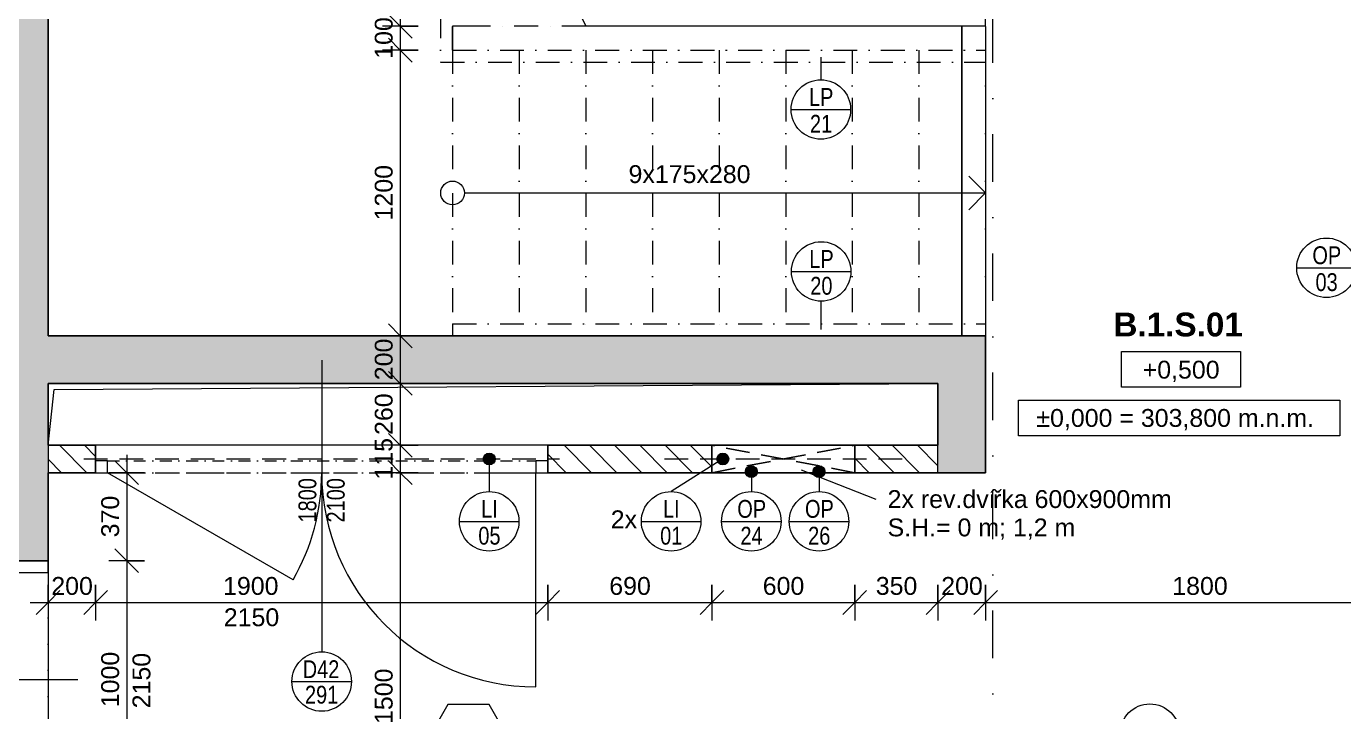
# Model space of a CAD drawing. Header units: millimetres. Extents: x -8633 to 38101, y -2985 to 57546.
# Drawn here: x 3109 to 8646, y 51424 to 54303 of the extents above; entities that cross this region are included whole.
import ezdxf

# ---------------------------------------------------------------- set-up
doc = ezdxf.new("R2010")
doc.units = ezdxf.units.MM
for name, pattern in [('HA_Dash_3mm-S1mm', [150, 100, -50]), ('HA_DashDot_10mm-S3mm', [500, 200, -150, 0, -150]), ('HA_DashDot_2_2mm-S0_6mm', [110, 50, -30, 0, -30]), ('HA_DashDot_4mm-S1mm', [200, 100, -50, 0, -50])]:
    doc.linetypes.add(name, pattern=pattern)
for name, color, linetype, lineweight in [('A-____-____-DIMS', 9, 'Continuous', 5), ('A-____-____-DIMS-50', 9, 'Continuous', 5), ('A-____-NOTE-TEXT', 9, 'Continuous', 9), ('A-AREA-____-IDEN', 9, 'Continuous', 9), ('A-AREA-____-OTLN', 9, 'Continuous', 5), ('A-DETL-GENF-OTLN', 9, 'Continuous', 9), ('A-DOOR-____-IDEN', 9, 'Continuous', 9), ('A-DOOR-____-MCUT', 9, 'HA_DashDot_2_2mm-S0_6mm', 9), ('A-DOOR-____-OTLN', 9, 'Continuous', 9), ('A-DOOR-FRAM-MCUT', 9, 'Continuous', 9), ('A-FLOR-____-OTLN', 9, 'Continuous', 9), ('A-FLOR-HRAL-IDEN', 9, 'Continuous', 9), ('A-FLOR-HRAL-MBND', 9, 'HA_DashDot_4mm-S1mm', 9), ('A-FLOR-HRAL-OTLN', 9, 'Continuous', 9), ('A-GENM-____-HDLN', 9, 'HA_Dash_3mm-S1mm', 9), ('A-GENM-____-IDEN', 9, 'Continuous', 9), ('A-GENM-____-MCUT', 9, 'HA_Dash_3mm-S1mm', 25), ('A-GENM-____-OTLN', 9, 'Continuous', 9), ('A-WALL-____-IDEN', 9, 'Continuous', 9), ('A-WALL-____-MCUT', 9, 'Continuous', 25), ('A-WALL-____-PATT', 9, 'Continuous', 25), ('G-____-____-DIMS', 9, 'Continuous', 5), ('G-____-____-TEXT', 9, 'Continuous', 5), ('I-WALL-____-MCUT', 9, 'Continuous', 25), ('I-WALL-____-OTLN', 9, 'Continuous', 9), ('S-GRID-____-OTLN', 9, 'Continuous', 5), ('S-STRS-____-MBND', 9, 'HA_DashDot_4mm-S1mm', 9)]:
    doc.layers.add(name, color=color, linetype=linetype, lineweight=lineweight)
doc.styles.add('Arial_1', font='arial.ttf', dxfattribs={"height": 75})
doc.styles.add('Arial_2', font='arial.ttf', dxfattribs={"width": 0.8, "height": 75})
doc.styles.add('Arial_B', font='arialbd.ttf', dxfattribs={"height": 100})
doc.dimstyles.new('Inner_Dimensions', dxfattribs={"dimscale": 304.8, "dimtxt": 76.519455, "dimasz": 0.328084, "dimexe": 0.246063, "dimexo": 0.0625, "dimgap": 0.032808, "dimtad": 1, "dimdec": 0, "dimzin": 0, "dimdsep": 46, "dimtxsty": 'Arial_1', "dimblk1": 'OBLIQUE', "dimblk2": 'OBLIQUE', "dimsah": 1, "dimcen": 0.09, "dimdle": 0.246063, "dimazin": 0, "dimtfac": 1, "dimtdec": 4, "dimtix": 1, "dimtmove": 0, "dimatfit": 3, "dimfxl": 0.246063, "dimfxlon": 1, "dimtvp": 1, "dimtolj": 1, "dimtzin": 0, "dimlwd": 9, "dimlwe": 9, "dimarcsym": 2})
doc.dimstyles.new('Inner_Dimensions_1', dxfattribs={"dimscale": 304.8, "dimtxt": 76.519455, "dimasz": 0.328084, "dimexe": 0.246063, "dimexo": 0.0625, "dimgap": 0.032808, "dimtad": 1, "dimdec": 0, "dimzin": 0, "dimdsep": 46, "dimtxsty": 'Arial_1', "dimblk1": 'OBLIQUE', "dimblk2": 'OBLIQUE', "dimsah": 1, "dimcen": 0.09, "dimdle": 0.246063, "dimazin": 0, "dimtfac": 1, "dimtdec": 4, "dimtix": 1, "dimtmove": 2, "dimatfit": 3, "dimfxl": 0.246063, "dimfxlon": 1, "dimtvp": 1, "dimtolj": 1, "dimtzin": 0, "dimlwd": 9, "dimlwe": 9, "dimarcsym": 2})

# ---------------------------------------------------------------- blocks, each defined once
blk = doc.blocks.new('HA_DR_Single_Swing_Solid - In_BJ_900x2100_Vstupni-2124274-DPS_1NP - B')
at = {"layer": 'A-DOOR-____-MCUT'}
for p, q in [((-450, 125), (450, 125)), ((-450, -125), (450, -125))]:
    blk.add_line(p, q, dxfattribs=at)
at = {"layer": 'A-DOOR-____-OTLN'}
for p, q in [((-500, 125), (500, 125)), ((-500, -125), (500, -125))]:
    blk.add_line(p, q, dxfattribs=at)
at = {"layer": 'A-DOOR-____-OTLN', "lineweight": 5}
blk.add_line((450, -1025), (450, -125), dxfattribs=at)
blk.add_arc((450, -125), 900, 180, 270, dxfattribs=at)
at = {"layer": 'A-DOOR-FRAM-MCUT'}
for p, q in [((-450, 125), (-500, 125)), ((-450, -125), (-450, 125)), ((500, 125), (450, 125)), ((450, 125), (450, -125)), ((-500, -125), (-450, -125)), ((450, -125), (500, -125))]:
    blk.add_line(p, q, dxfattribs=at)
blk = doc.blocks.new('Top Rail Type - Top Rail_Internal_-V2-DPS_1NP - B')
at = {"layer": 'A-FLOR-HRAL-MBND'}
for p, q in [((4850.3, 54353.1), (4850.3, 54152.3)), ((4975.3, 54353.1), (4850.3, 54353.1)), ((5437, 54353.1), (4975.3, 54353.1)), ((4900.3, 54303.1), (4900.3, 54202.3)), ((4975.3, 54303.1), (4900.3, 54303.1)), ((5460.3, 54303.1), (4975.3, 54303.1)), ((4900.3, 54202.3), (7140.7, 54202.3)), ((7140.7, 54202.3), (7140.7, 54152.3)), ((4850.3, 54152.3), (7140.7, 54152.3))]:
    blk.add_line(p, q, dxfattribs=at)
at = {"layer": 'A-FLOR-HRAL-OTLN'}
for p, q in [((5437, 54353.1), (5460.3, 54303.1)), ((7140.7, 54353.1), (5437, 54353.1)), ((7140.7, 54303.1), (7140.7, 54353.1)), ((7140.7, 54303.1), (5460.3, 54303.1))]:
    blk.add_line(p, q, dxfattribs=at)
blk = doc.blocks.new('HA_GM_Shaft_Rectangle - Default-2031605-DPS_1NP - B')
at = {"layer": 'A-DETL-GENF-OTLN'}
for p, q in [((26, -26), (3740, 0)), ((0, -260), (26, -26))]:
    blk.add_line(p, q, dxfattribs=at)
at = {"layer": 'A-GENM-____-OTLN'}
for p, q in [((0, -260), (0, 0)), ((0, 0), (3740, 0)), ((3740, 0), (3740, -260)), ((3740, -260), (0, -260))]:
    blk.add_line(p, q, dxfattribs=at)
blk = doc.blocks.new('HA_DR_Double_Swing_Solid_wCasing - In_1800x2100_900-1873957-DPS_1NP - B')
at = {"layer": 'A-DOOR-____-MCUT'}
for p, q in [((-900, -7.5), (900, -7.5)), ((-900, -57.5), (900, -57.5))]:
    blk.add_line(p, q, dxfattribs=at)
at = {"layer": 'A-DOOR-____-OTLN', "lineweight": 5}
for p, q in [((-120.6, -507.5), (-900, -57.5)), ((900, -957.5), (900, -57.5))]:
    blk.add_line(p, q, dxfattribs=at)
for centre, start, end in [((-900, -57.5), 330, 360), ((900, -57.5), 180, 270)]:
    blk.add_arc(centre, 900, start, end, dxfattribs=at)
at = {"layer": 'A-DOOR-FRAM-MCUT'}
for p, q in [((-900, -7.5), (-950, -7.5)), ((-900, -57.5), (-900, -7.5)), ((950, -7.5), (900, -7.5)), ((900, -7.5), (900, -57.5)), ((-950, -57.5), (-900, -57.5)), ((900, -57.5), (950, -57.5))]:
    blk.add_line(p, q, dxfattribs=at)
blk = doc.blocks.new('Top Rail Type - Top Rail_Internal_-1876342-DPS_1NP - B')
at = {"layer": 'A-FLOR-HRAL-MBND'}
for p, q in [((4900.7, 53053.1), (4900.7, 53003.1)), ((4900.7, 53053.1), (7140.7, 53053.1)), ((7140.7, 53053.1), (7140.7, 53003.1)), ((4900.7, 53003.1), (7140.7, 53003.1))]:
    blk.add_line(p, q, dxfattribs=at)
blk = doc.blocks.new('TB_Porotherm KP11_5_1000mm - TB_Porotherm KP11_5_1000mm-1925202-DPS_1NP - B')
at = {"layer": 'A-GENM-____-HDLN'}
for p, q in [((500, 57.5), (-500, 57.5)), ((-500, 0), (500, 0)), ((-500, -57.5), (500, -57.5))]:
    blk.add_line(p, q, dxfattribs=at)
blk = doc.blocks.new('TB_Porotherm KP11_5_2000mm - TB_Porotherm KP11_5_2000mm-1927944-DPS_1NP - B')
at = {"layer": 'A-GENM-____-HDLN'}
for p, q in [((1000, 57.5), (-1000, 57.5)), ((-1000, 0), (1000, 0)), ((-1000, -57.5), (1000, -57.5))]:
    blk.add_line(p, q, dxfattribs=at)
blk = doc.blocks.new('HA_GM_Opening_Rectangle_WallBased - Default-2069058-DPS_1NP - B')
at = {"layer": 'A-GENM-____-MCUT'}
for p, q in [((425, 57.5), (-175, -57.5)), ((-175, 57.5), (425, -57.5)), ((-175, 57.5), (-175, -57.5)), ((-175, 57.5), (425, 57.5)), ((425, 57.5), (425, -57.5)), ((-175, -57.5), (425, -57.5))]:
    blk.add_line(p, q, dxfattribs=at)
blk = doc.blocks.new('HA_SYMB_Staircase_Arrow - Default-1649209-DPS_1NP - B')
at = {"layer": 'A-DETL-GENF-OTLN'}
for p, q in [((2240, 0), (2169.3, 70.7)), ((2240, 0), (2169.3, -70.7)), ((50, 0), (2240, 0))]:
    blk.add_line(p, q, dxfattribs=at)
blk.add_circle((0, 0), 50, dxfattribs=at)
blk = doc.blocks.new('HA_TAG_Door_TypeMark_wDimensions - Scale50_Left with Bouble-921048-DPS_1NP - B')
at = {"layer": 'A-DOOR-____-IDEN'}
for p, q in [((-2.5, 22), (2.5, 22)), ((0, -5), (0, 19.5))]:
    blk.add_line(p, q, dxfattribs=at)
blk.add_circle((0, 22), 2.5, dxfattribs=at)
blk = doc.blocks.new('DIMBLOCK121-DPS_1NP - B')
at = {"layer": 'A-____-____-DIMS-50', "lineweight": 9}
for p, q in [((4681, 55502.7), (4631, 55552.7)), ((4681, 55577.7), (4681, 54303.1)), ((4756, 55502.7), (4606, 55502.7)), ((4681, 55502.7), (4731, 55452.7)), ((4681, 55502.7), (4756, 55502.7)), ((4681, 54303.1), (4631, 54353.1)), ((4756, 54303.1), (4606, 54303.1)), ((4681, 54303.1), (4731, 54253.1)), ((4681, 54303.1), (4756, 54303.1))]:
    blk.add_line(p, q, dxfattribs=at)
at = {"layer": 'A-____-____-DIMS-50', "color": 0, "lineweight": 9, "insert": (4573.7, 54710.5), "char_height": 75, "width": 276.883, "attachment_point": 1, "rotation": 90, "line_spacing_factor": 0.941778, "style": 'Arial_1'}
blk.add_mtext('1200', dxfattribs=at)
blk = doc.blocks.new('_Oblique')
at = {"color": 0, "linetype": 'ByBlock', "lineweight": -2}
blk.add_line((-0.5, -0.5), (0.5, 0.5), dxfattribs=at)
blk = doc.blocks.new('DIMBLOCK122-DPS_1NP - B')
at = {"layer": 'A-____-____-DIMS-50', "lineweight": 9}
for p, q in [((4681, 54303.1), (4631, 54353.1)), ((4756, 54303.1), (4606, 54303.1)), ((4681, 54303.1), (4681, 54202.7)), ((4681, 54303.1), (4731, 54253.1)), ((4681, 54303.1), (4756, 54303.1)), ((4756, 54202.7), (4606, 54202.7)), ((4681, 54202.7), (4631, 54252.7)), ((4681, 54202.7), (4731, 54152.7)), ((4681, 54202.7), (4756, 54202.7))]:
    blk.add_line(p, q, dxfattribs=at)
at = {"layer": 'A-____-____-DIMS-50', "color": 0, "lineweight": 9, "insert": (4573.7, 54166.4), "char_height": 75, "width": 207.662, "attachment_point": 1, "rotation": 90, "line_spacing_factor": 0.941778, "style": 'Arial_1'}
blk.add_mtext('100', dxfattribs=at)
blk = doc.blocks.new('DIMBLOCK123-DPS_1NP - B')
at = {"layer": 'A-____-____-DIMS-50', "lineweight": 9}
for p, q in [((4756, 54202.7), (4606, 54202.7)), ((4681, 54202.7), (4631, 54252.7)), ((4681, 54202.7), (4681, 53002.7)), ((4681, 54202.7), (4731, 54152.7)), ((4681, 54202.7), (4756, 54202.7)), ((4681, 53002.7), (4631, 53052.7)), ((4756, 53002.7), (4606, 53002.7)), ((4681, 53002.7), (4731, 52952.7)), ((4681, 53002.7), (4756, 53002.7))]:
    blk.add_line(p, q, dxfattribs=at)
at = {"layer": 'A-____-____-DIMS-50', "color": 0, "lineweight": 9, "insert": (4573.7, 53487.4), "char_height": 75, "width": 276.883, "attachment_point": 1, "rotation": 90, "line_spacing_factor": 0.941778, "style": 'Arial_1'}
blk.add_mtext('1200', dxfattribs=at)
blk = doc.blocks.new('DIMBLOCK124-DPS_1NP - B')
at = {"layer": 'A-____-____-DIMS-50', "lineweight": 9}
for p, q in [((4681, 53002.7), (4631, 53052.7)), ((4756, 53002.7), (4606, 53002.7)), ((4681, 53002.7), (4681, 52802.7)), ((4681, 53002.7), (4731, 52952.7)), ((4681, 53002.7), (4756, 53002.7)), ((4681, 52802.7), (4631, 52852.7)), ((4756, 52802.7), (4606, 52802.7)), ((4681, 52802.7), (4731, 52752.7)), ((4681, 52802.7), (4756, 52802.7))]:
    blk.add_line(p, q, dxfattribs=at)
at = {"layer": 'A-____-____-DIMS-50', "color": 0, "lineweight": 9, "insert": (4573.7, 52816.2), "char_height": 75, "width": 207.662, "attachment_point": 1, "rotation": 90, "line_spacing_factor": 0.941778, "style": 'Arial_1'}
blk.add_mtext('200', dxfattribs=at)
blk = doc.blocks.new('DIMBLOCK125-DPS_1NP - B')
at = {"layer": 'A-____-____-DIMS-50', "lineweight": 9}
for p, q in [((4681, 52802.7), (4631, 52852.7)), ((4756, 52802.7), (4606, 52802.7)), ((4681, 52802.7), (4681, 52542.7)), ((4681, 52802.7), (4731, 52752.7)), ((4681, 52802.7), (4756, 52802.7)), ((4756, 52542.7), (4606, 52542.7)), ((4681, 52542.7), (4631, 52592.7)), ((4681, 52542.7), (4731, 52492.7)), ((4681, 52542.7), (4756, 52542.7))]:
    blk.add_line(p, q, dxfattribs=at)
at = {"layer": 'A-____-____-DIMS-50', "color": 0, "lineweight": 9, "insert": (4573.7, 52586.2), "char_height": 75, "width": 207.662, "attachment_point": 1, "rotation": 90, "line_spacing_factor": 0.941778, "style": 'Arial_1'}
blk.add_mtext('260', dxfattribs=at)
blk = doc.blocks.new('DIMBLOCK126-DPS_1NP - B')
at = {"layer": 'A-____-____-DIMS-50', "lineweight": 9}
for p, q in [((4756, 52542.7), (4606, 52542.7)), ((4681, 52542.7), (4631, 52592.7)), ((4681, 52542.7), (4681, 52427.7)), ((4681, 52542.7), (4731, 52492.7)), ((4681, 52542.7), (4756, 52542.7)), ((4681, 52427.7), (4631, 52477.7)), ((4756, 52427.7), (4606, 52427.7)), ((4681, 52427.7), (4731, 52377.7)), ((4681, 52427.7), (4756, 52427.7))]:
    blk.add_line(p, q, dxfattribs=at)
at = {"layer": 'A-____-____-DIMS-50', "color": 0, "lineweight": 9, "insert": (4573.7, 52398.7), "char_height": 75, "width": 207.662, "attachment_point": 1, "rotation": 90, "line_spacing_factor": 0.941778, "style": 'Arial_1'}
blk.add_mtext('115', dxfattribs=at)
blk = doc.blocks.new('DIMBLOCK127-DPS_1NP - B')
at = {"layer": 'A-____-____-DIMS-50', "lineweight": 9}
for p, q in [((4681, 52427.7), (4631, 52477.7)), ((4756, 52427.7), (4606, 52427.7)), ((4681, 52427.7), (4681, 50927.7)), ((4681, 52427.7), (4731, 52377.7)), ((4681, 52427.7), (4756, 52427.7)), ((4681, 50927.7), (4631, 50977.7)), ((4756, 50927.7), (4606, 50927.7)), ((4681, 50927.7), (4731, 50877.7)), ((4681, 50927.7), (4756, 50927.7))]:
    blk.add_line(p, q, dxfattribs=at)
at = {"layer": 'A-____-____-DIMS-50', "color": 0, "lineweight": 9, "insert": (4573.7, 51371.8), "char_height": 75, "width": 276.883, "attachment_point": 1, "rotation": 90, "line_spacing_factor": 0.941778, "style": 'Arial_1'}
blk.add_mtext('1500', dxfattribs=at)
blk = doc.blocks.new('DIMBLOCK144-DPS_1NP - B')
at = {"layer": 'A-____-____-DIMS-50', "lineweight": 9}
for p, q in [((3531.3, 52502.7), (3531.3, 52057.7)), ((3531.3, 52427.7), (3481.3, 52477.7)), ((3606.3, 52427.7), (3456.3, 52427.7)), ((3531.3, 52427.7), (3581.3, 52377.7)), ((3531.3, 52427.7), (3606.3, 52427.7)), ((3531.3, 52057.7), (3481.3, 52107.7)), ((3606.3, 52057.7), (3456.3, 52057.7)), ((3531.3, 52057.7), (3581.3, 52007.7)), ((3531.3, 52057.7), (3606.3, 52057.7))]:
    blk.add_line(p, q, dxfattribs=at)
at = {"layer": 'A-____-____-DIMS-50', "color": 0, "lineweight": 9, "insert": (3424, 52156.2), "char_height": 75, "width": 207.662, "attachment_point": 1, "rotation": 90, "line_spacing_factor": 0.941778, "style": 'Arial_1'}
blk.add_mtext('370', dxfattribs=at)
blk = doc.blocks.new('DIMBLOCK145-DPS_1NP - B')
at = {"layer": 'A-____-____-DIMS-50', "lineweight": 9}
for p, q in [((3531.3, 52057.7), (3481.3, 52107.7)), ((3606.3, 52057.7), (3456.3, 52057.7)), ((3531.3, 52057.7), (3531.3, 51057.7)), ((3531.3, 52057.7), (3581.3, 52007.7)), ((3531.3, 52057.7), (3606.3, 52057.7)), ((3531.3, 51057.7), (3481.3, 51107.7)), ((3606.3, 51057.7), (3456.3, 51057.7)), ((3531.3, 51057.7), (3581.3, 51007.7)), ((3531.3, 51057.7), (3606.3, 51057.7))]:
    blk.add_line(p, q, dxfattribs=at)
at = {"layer": 'A-____-____-DIMS-50', "color": 0, "lineweight": 9, "insert": (3424, 51442.4), "char_height": 75, "width": 276.883, "attachment_point": 1, "rotation": 90, "line_spacing_factor": 0.941778, "style": 'Arial_1'}
blk.add_mtext('1000', dxfattribs=at)
blk = doc.blocks.new('HA_TAG_WA_Partitions - Group _ Type Mark-556634-DPS_1NP - B')
at = {"layer": 'A-WALL-____-IDEN'}
for p, q in [((-1.73, 3), (-3.46, 0)), ((1.73, 3), (-1.73, 3)), ((3.46, 0), (1.73, 3)), ((-3.46, 0), (3.46, 0)), ((-3.46, 0), (-1.73, -3)), ((1.73, -3), (3.46, 0)), ((-1.73, -3), (1.73, -3))]:
    blk.add_line(p, q, dxfattribs=at)
blk = doc.blocks.new('Spot Elevations - Generic-448778-DPS_1NP - B')
at = {"layer": 'G-____-____-DIMS', "lineweight": 9}
for p, q in [((-5, 0), (-5, 3)), ((-5, 3), (5, 3)), ((5, 3), (5, 0)), ((5, 0), (-5, 0))]:
    blk.add_line(p, q, dxfattribs=at)
blk = doc.blocks.new('HA_TAG_GM_Products - Generic-588599-DPS_1NP - B')
at = {"layer": 'A-GENM-____-IDEN'}
blk.add_line((-2.5, 0), (2.5, 0), dxfattribs=at)
blk.add_circle((0, 0), 2.5, dxfattribs=at)
blk = doc.blocks.new('HA_SYMB_Floorplan_ProjectElevation - Generic-765109-DPS_1NP - B')
at = {"layer": 'A-____-NOTE-TEXT'}
for p, q in [((-13.5, -1.5), (-13.5, 1.5)), ((-13.5, 1.5), (13.5, 1.5)), ((13.5, 1.5), (13.5, -1.5)), ((13.5, -1.5), (-13.5, -1.5))]:
    blk.add_line(p, q, dxfattribs=at)
blk = doc.blocks.new('HA_TAG_Door_TypeMark_wDimensions - Scale50_Right with Bouble-921060-DPS_1NP - B')
at = {"layer": 'A-DOOR-____-IDEN'}
for p, q in [((0, 5), (0, -19.5)), ((-2.5, -22), (2.5, -22))]:
    blk.add_line(p, q, dxfattribs=at)
blk.add_circle((0, -22), 2.5, dxfattribs=at)
blk = doc.blocks.new('DIMBLOCK288-DPS_1NP - B')
at = {"layer": 'A-____-____-DIMS-50', "lineweight": 9}
for p, q in [((3200.7, 51957.1), (3200.7, 51807.1)), ((3200.7, 51882.1), (3200.7, 51957.1)), ((3200.7, 51882.1), (3250.7, 51932.1)), ((3400.7, 51957.1), (3400.7, 51807.1)), ((3400.7, 51882.1), (3400.7, 51957.1)), ((3400.7, 51882.1), (3450.7, 51932.1)), ((3125.7, 51882.1), (3400.7, 51882.1)), ((3200.7, 51882.1), (3150.7, 51832.1)), ((3400.7, 51882.1), (3350.7, 51832.1))]:
    blk.add_line(p, q, dxfattribs=at)
at = {"layer": 'A-____-____-DIMS-50', "color": 0, "lineweight": 9, "insert": (3214.2, 51989.5), "char_height": 75, "width": 207.662, "attachment_point": 1, "line_spacing_factor": 0.941778, "style": 'Arial_1'}
blk.add_mtext('200', dxfattribs=at)
blk = doc.blocks.new('DIMBLOCK289-DPS_1NP - B')
at = {"layer": 'A-____-____-DIMS-50', "lineweight": 9}
for p, q in [((3400.7, 51957.1), (3400.7, 51807.1)), ((3400.7, 51882.1), (3400.7, 51957.1)), ((3400.7, 51882.1), (3450.7, 51932.1)), ((5300.7, 51957.1), (5300.7, 51807.1)), ((5300.7, 51882.1), (5300.7, 51957.1)), ((5300.7, 51882.1), (5350.7, 51932.1)), ((3400.7, 51882.1), (3350.7, 51832.1)), ((3400.7, 51882.1), (5300.7, 51882.1)), ((5300.7, 51882.1), (5250.7, 51832.1))]:
    blk.add_line(p, q, dxfattribs=at)
at = {"layer": 'A-____-____-DIMS-50', "color": 0, "lineweight": 9, "insert": (3936.1, 51989.5), "char_height": 75, "width": 276.883, "attachment_point": 1, "line_spacing_factor": 0.941778, "style": 'Arial_1'}
blk.add_mtext('1900', dxfattribs=at)
blk = doc.blocks.new('DIMBLOCK290-DPS_1NP - B')
at = {"layer": 'A-____-____-DIMS-50', "lineweight": 9}
for p, q in [((5300.7, 51957.1), (5300.7, 51807.1)), ((5300.7, 51882.1), (5300.7, 51957.1)), ((5300.7, 51882.1), (5350.7, 51932.1)), ((5990.7, 51957.1), (5990.7, 51807.1)), ((5990.7, 51882.1), (5990.7, 51957.1)), ((5990.7, 51882.1), (6040.7, 51932.1)), ((5300.7, 51882.1), (5250.7, 51832.1)), ((5300.7, 51882.1), (5990.7, 51882.1)), ((5990.7, 51882.1), (5940.7, 51832.1))]:
    blk.add_line(p, q, dxfattribs=at)
at = {"layer": 'A-____-____-DIMS-50', "color": 0, "lineweight": 9, "insert": (5559.2, 51989.5), "char_height": 75, "width": 207.662, "attachment_point": 1, "line_spacing_factor": 0.941778, "style": 'Arial_1'}
blk.add_mtext('690', dxfattribs=at)
blk = doc.blocks.new('DIMBLOCK291-DPS_1NP - B')
at = {"layer": 'A-____-____-DIMS-50', "lineweight": 9}
for p, q in [((5990.7, 51957.1), (5990.7, 51807.1)), ((5990.7, 51882.1), (5990.7, 51957.1)), ((5990.7, 51882.1), (6040.7, 51932.1)), ((6590.7, 51957.1), (6590.7, 51807.1)), ((6590.7, 51882.1), (6590.7, 51957.1)), ((6590.7, 51882.1), (6640.7, 51932.1)), ((5990.7, 51882.1), (5940.7, 51832.1)), ((5990.7, 51882.1), (6590.7, 51882.1)), ((6590.7, 51882.1), (6540.7, 51832.1))]:
    blk.add_line(p, q, dxfattribs=at)
at = {"layer": 'A-____-____-DIMS-50', "color": 0, "lineweight": 9, "insert": (6204.2, 51989.5), "char_height": 75, "width": 207.662, "attachment_point": 1, "line_spacing_factor": 0.941778, "style": 'Arial_1'}
blk.add_mtext('600', dxfattribs=at)
blk = doc.blocks.new('DIMBLOCK292-DPS_1NP - B')
at = {"layer": 'A-____-____-DIMS-50', "lineweight": 9}
for p, q in [((6590.7, 51957.1), (6590.7, 51807.1)), ((6590.7, 51882.1), (6590.7, 51957.1)), ((6590.7, 51882.1), (6640.7, 51932.1)), ((6940.7, 51957.1), (6940.7, 51807.1)), ((6940.7, 51882.1), (6940.7, 51957.1)), ((6940.7, 51882.1), (6990.7, 51932.1)), ((6590.7, 51882.1), (6540.7, 51832.1)), ((6590.7, 51882.1), (6940.7, 51882.1)), ((6940.7, 51882.1), (6890.7, 51832.1))]:
    blk.add_line(p, q, dxfattribs=at)
at = {"layer": 'A-____-____-DIMS-50', "color": 0, "lineweight": 9, "insert": (6679.2, 51989.5), "char_height": 75, "width": 207.662, "attachment_point": 1, "line_spacing_factor": 0.941778, "style": 'Arial_1'}
blk.add_mtext('350', dxfattribs=at)
blk = doc.blocks.new('DIMBLOCK293-DPS_1NP - B')
at = {"layer": 'A-____-____-DIMS-50', "lineweight": 9}
for p, q in [((6940.7, 51957.1), (6940.7, 51807.1)), ((6940.7, 51882.1), (6940.7, 51957.1)), ((6940.7, 51882.1), (6990.7, 51932.1)), ((7140.7, 51957.1), (7140.7, 51807.1)), ((7140.7, 51882.1), (7140.7, 51957.1)), ((7140.7, 51882.1), (7190.7, 51932.1)), ((6940.7, 51882.1), (6890.7, 51832.1)), ((6940.7, 51882.1), (7140.7, 51882.1)), ((7140.7, 51882.1), (7090.7, 51832.1))]:
    blk.add_line(p, q, dxfattribs=at)
at = {"layer": 'A-____-____-DIMS-50', "color": 0, "lineweight": 9, "insert": (6954.2, 51989.5), "char_height": 75, "width": 207.662, "attachment_point": 1, "line_spacing_factor": 0.941778, "style": 'Arial_1'}
blk.add_mtext('200', dxfattribs=at)
blk = doc.blocks.new('DIMBLOCK294-DPS_1NP - B')
at = {"layer": 'A-____-____-DIMS-50', "lineweight": 9}
for p, q in [((7140.7, 51957.1), (7140.7, 51807.1)), ((7140.7, 51882.1), (7140.7, 51957.1)), ((7140.7, 51882.1), (7190.7, 51932.1)), ((8940.7, 51957.1), (8940.7, 51807.1)), ((8940.7, 51882.1), (8940.7, 51957.1)), ((8940.7, 51882.1), (8990.7, 51932.1)), ((7140.7, 51882.1), (7090.7, 51832.1)), ((7140.7, 51882.1), (8940.7, 51882.1)), ((8940.7, 51882.1), (8890.7, 51832.1))]:
    blk.add_line(p, q, dxfattribs=at)
at = {"layer": 'A-____-____-DIMS-50', "color": 0, "lineweight": 9, "insert": (7925.3, 51989.5), "char_height": 75, "width": 276.883, "attachment_point": 1, "line_spacing_factor": 0.941778, "style": 'Arial_1'}
blk.add_mtext('1800', dxfattribs=at)
blk = doc.blocks.new('HA_TAG_GM_Railings - Generic-2075290-DPS_1NP - B')
at = {"layer": 'A-FLOR-HRAL-IDEN'}
blk.add_line((-2.5, 0), (2.5, 0), dxfattribs=at)
blk.add_circle((0, 0), 2.5, dxfattribs=at)

msp = doc.modelspace()

# ---------------------------------------------------------------- hatches: boundary and pattern name
at = {"layer": 'A-GENM-____-IDEN'}
h = msp.add_hatch(color=256, dxfattribs=at)
edge = h.paths.add_edge_path()
edge.add_arc((5054.7, 52485.2), 25, 0, 360)
h = msp.add_hatch(color=256, dxfattribs=at)
edge = h.paths.add_edge_path()
edge.add_arc((6036.5, 52485.2), 25, 0, 360)
h = msp.add_hatch(color=256, dxfattribs=at)
edge = h.paths.add_edge_path()
edge.add_arc((6156.3, 52432.1), 25, 0, 360)
h = msp.add_hatch(color=256, dxfattribs=at)
edge = h.paths.add_edge_path()
edge.add_arc((6440.8, 52432.1), 25, 0, 360)
at = {"layer": 'A-WALL-____-PATT', "lineweight": 9}
h = msp.add_hatch(color=256, dxfattribs=at)
h.paths.add_polyline_path([(3200.7, 50927.7), (3200.7, 51057.7), (2950.7, 51057.7), (2950.7, 50927.7)])
h.paths.add_polyline_path([(2950.7, 52057.7), (3200.7, 52057.7), (3200.7, 55502.7), (2950.7, 55502.7), (2950.7, 52677.7)])
for points in [[(6940.7, 52802.7), (6940.7, 53002.7), (3200.7, 53002.7), (3200.7, 52802.7), (5133.9, 52802.7)], [(6940.7, 52427.7), (7140.7, 52427.7), (7140.7, 53002.7), (6940.7, 53002.7), (6940.7, 52542.7)]]:
    msp.add_hatch(color=256, dxfattribs=at).paths.add_polyline_path(points)
at = {"layer": 'A-WALL-____-PATT', "lineweight": 5}
h = msp.add_hatch(dxfattribs=at)
h.set_pattern_fill('FP_2', color=256, style=0, pattern_type=2)
h.set_pattern_definition([(135, (0, 0), (-53.03301, -53.03301), [])])
h.paths.add_polyline_path([(6590.7, 52427.7), (6940.7, 52427.7), (6940.7, 52542.7), (6590.7, 52542.7)])
h.paths.add_polyline_path([(5300.7, 52427.7), (5990.7, 52427.7), (5990.7, 52542.7), (5300.7, 52542.7)])
h.paths.add_polyline_path([(3200.7, 52427.7), (3400.7, 52427.7), (3400.7, 52542.7), (3200.7, 52542.7)])

# ---------------------------------------------------------------- linework, layer by layer
at = {"layer": 'A-AREA-____-OTLN', "lineweight": 25}
msp.add_line((7040.7, 53002.7), (7040.7, 54302.7), dxfattribs=at)
at = {"layer": 'A-FLOR-____-OTLN'}
for p, q in [((7140.7, 54302.7), (7140.7, 53002.7)), ((5300.7, 52542.7), (3400.7, 52542.7))]:
    msp.add_line(p, q, dxfattribs=at)
at = {"layer": 'A-FLOR-HRAL-IDEN'}
for p, q in [((6448.5, 54172.6), (6448.5, 54078.5)), ((6449.8, 53029.5), (6449.8, 53148))]:
    msp.add_line(p, q, dxfattribs=at)
at = {"layer": 'A-GENM-____-IDEN'}
for p, q in [((5054.7, 52485.2), (5054.7, 52348.1)), ((6036.5, 52485.2), (5819, 52348.1)), ((6156.3, 52432.1), (6156.3, 52348.1)), ((6440.8, 52432.1), (6440.8, 52348.1))]:
    msp.add_line(p, q, dxfattribs=at)
for centre in [(5054.7, 52485.2), (6036.5, 52485.2), (6156.3, 52432.1), (6440.8, 52432.1)]:
    msp.add_circle(centre, 25, dxfattribs=at)
at = {"layer": 'A-WALL-____-MCUT', "lineweight": 9}
for p, q in [((3200.7, 52542.7), (3200.7, 52427.7)), ((6940.7, 52427.7), (6940.7, 52542.7))]:
    msp.add_line(p, q, dxfattribs=at)
at = {"layer": 'G-____-____-TEXT', "color": 250, "lineweight": 9}
msp.add_line((6365.3, 52440.3), (6678.9, 52316.8), dxfattribs=at)
at = {"layer": 'I-WALL-____-MCUT'}
for p, q in [((3200.7, 53002.7), (3200.7, 55502.7)), ((7140.7, 53002.7), (3200.7, 53002.7)), ((7140.7, 52427.7), (7140.7, 53002.7)), ((3200.7, 52542.7), (3200.7, 52802.7)), ((3200.7, 52802.7), (6940.7, 52802.7)), ((6940.7, 52802.7), (6940.7, 52542.7)), ((3400.7, 52542.7), (3200.7, 52542.7)), ((3400.7, 52427.7), (3400.7, 52542.7)), ((5990.7, 52542.7), (5300.7, 52542.7)), ((5300.7, 52542.7), (5300.7, 52427.7)), ((5990.7, 52427.7), (5990.7, 52542.7)), ((6940.7, 52542.7), (6590.7, 52542.7)), ((6590.7, 52542.7), (6590.7, 52427.7)), ((3200.7, 52057.7), (3200.7, 52427.7)), ((3200.7, 52427.7), (3400.7, 52427.7)), ((5300.7, 52427.7), (5990.7, 52427.7)), ((6590.7, 52427.7), (7140.7, 52427.7)), ((2950.7, 52057.7), (3200.7, 52057.7))]:
    msp.add_line(p, q, dxfattribs=at)
at = {"layer": 'I-WALL-____-OTLN'}
for p, q in [((5990.7, 52542.7), (6590.7, 52542.7)), ((6590.7, 52427.7), (5990.7, 52427.7))]:
    msp.add_line(p, q, dxfattribs=at)
at = {"layer": 'S-GRID-____-OTLN', "linetype": 'HA_DashDot_10mm-S3mm', "lineweight": 9}
msp.add_line((7170.7, 38646.2), (7170.7, 55921.8), dxfattribs=at)
at = {"layer": 'S-STRS-____-MBND'}
for p, q in [((3200.7, 55502.7), (3200.7, 53002.7)), ((4900.7, 54202.7), (4900.7, 54302.7)), ((4900.7, 54202.7), (4900.7, 53002.7)), ((4900.7, 54202.7), (7140.7, 54202.7)), ((4900.7, 54202.7), (4900.7, 53002.7)), ((5180.7, 54202.7), (5180.7, 53002.7)), ((5180.7, 54202.7), (5180.7, 53002.7)), ((5460.7, 54202.7), (5460.7, 53002.7)), ((5460.7, 54202.7), (5460.7, 53002.7)), ((5740.7, 54202.7), (5740.7, 53002.7)), ((5740.7, 54202.7), (5740.7, 53002.7)), ((6020.7, 54202.7), (6020.7, 53002.7)), ((6020.7, 54202.7), (6020.7, 53002.7)), ((6300.7, 54202.7), (6300.7, 53002.7)), ((6300.7, 54202.7), (6300.7, 53002.7)), ((6580.7, 54202.7), (6580.7, 53002.7)), ((6580.7, 54202.7), (6580.7, 53002.7)), ((6860.7, 54202.7), (6860.7, 53002.7)), ((6860.7, 54202.7), (6860.7, 53002.7)), ((7140.7, 54202.7), (7140.7, 53002.7)), ((3200.7, 53002.7), (4900.7, 53002.7)), ((4900.7, 53002.7), (7140.7, 53002.7))]:
    msp.add_line(p, q, dxfattribs=at)

# ---------------------------------------------------------------- block references
at = {"layer": 'A-____-NOTE-TEXT', "xscale": 50, "yscale": 50, "zscale": 50}
msp.add_blockref('HA_SYMB_Floorplan_ProjectElevation - Generic-765109-DPS_1NP - B', (7954.2, 52657.7), dxfattribs=at)
at = {"layer": 'A-DETL-GENF-OTLN'}
msp.add_blockref('HA_SYMB_Staircase_Arrow - Default-1649209-DPS_1NP - B', (4900.7, 53602.7), dxfattribs=at)
at = {"layer": 'A-DOOR-____-IDEN', "xscale": 49.99999999999998, "yscale": 49.99999999999998, "zscale": 49.99999999999998}
msp.add_blockref('HA_TAG_Door_TypeMark_wDimensions - Scale50_Right with Bouble-921060-DPS_1NP - B', (4350.7, 52650.2), dxfattribs=at)
at = {"layer": 'A-DOOR-____-IDEN', "xscale": 49.99999999999998, "yscale": 49.99999999999998, "zscale": 49.99999999999998, "rotation": 89.99999999999972}
msp.add_blockref('HA_TAG_Door_TypeMark_wDimensions - Scale50_Left with Bouble-921048-DPS_1NP - B', (3075.7, 51557.7), dxfattribs=at)
at = {"layer": 'A-DOOR-____-OTLN'}
msp.add_blockref('HA_DR_Double_Swing_Solid_wCasing - In_1800x2100_900-1873957-DPS_1NP - B', (4350.7, 52485.2), dxfattribs=at)
at = {"layer": 'A-DOOR-____-OTLN', "rotation": 269.9999999999998}
msp.add_blockref('HA_DR_Single_Swing_Solid - In_BJ_900x2100_Vstupni-2124274-DPS_1NP - B', (3075.7, 51557.7), dxfattribs=at)
at = {"layer": 'A-FLOR-HRAL-IDEN', "xscale": 49.99999999999998, "yscale": 49.99999999999998, "zscale": 49.99999999999998}
for p in [(6448.5, 53953.5), (6449.8, 53273)]:
    msp.add_blockref('HA_TAG_GM_Railings - Generic-2075290-DPS_1NP - B', p, dxfattribs=at)
at = {"layer": 'A-FLOR-HRAL-OTLN'}
msp.add_blockref('Top Rail Type - Top Rail_Internal_-V2-DPS_1NP - B', (0, 0), dxfattribs=at)
at = {"layer": 'A-FLOR-HRAL-OTLN', "linetype": 'HA_DashDot_4mm-S1mm'}
msp.add_blockref('Top Rail Type - Top Rail_Internal_-1876342-DPS_1NP - B', (0, 0), dxfattribs=at)
at = {"layer": 'A-GENM-____-IDEN', "xscale": 49.99999999999998, "yscale": 49.99999999999998, "zscale": 49.99999999999998}
for p in [(8573.2, 53288.5), (5054.7, 52223.1), (5819, 52223.1), (6156.3, 52223.1), (6440.8, 52223.1), (7831.3, 51331.3)]:
    msp.add_blockref('HA_TAG_GM_Products - Generic-588599-DPS_1NP - B', p, dxfattribs=at)
at = {"layer": 'A-GENM-____-OTLN', "lineweight": 5}
msp.add_blockref('HA_GM_Shaft_Rectangle - Default-2031605-DPS_1NP - B', (3200.7, 52802.7), dxfattribs=at)
at = {"layer": 'A-GENM-____-OTLN'}
for name, p in [('TB_Porotherm KP11_5_2000mm - TB_Porotherm KP11_5_2000mm-1927944-DPS_1NP - B', (4350.7, 52485.2)), ('TB_Porotherm KP11_5_1000mm - TB_Porotherm KP11_5_1000mm-1925202-DPS_1NP - B', (6290.7, 52485.2))]:
    msp.add_blockref(name, p, dxfattribs=at)
at = {"layer": 'A-GENM-____-OTLN', "rotation": 180}
msp.add_blockref('HA_GM_Opening_Rectangle_WallBased - Default-2069058-DPS_1NP - B', (6415.7, 52485.2), dxfattribs=at)
at = {"layer": 'A-WALL-____-IDEN', "xscale": 49.99999999999998, "yscale": 49.99999999999998, "zscale": 49.99999999999998}
msp.add_blockref('HA_TAG_WA_Partitions - Group _ Type Mark-556634-DPS_1NP - B', (4967.6, 51303.7), dxfattribs=at)
at = {"layer": 'G-____-____-DIMS', "lineweight": 9, "xscale": 49.99999999999998, "yscale": 49.99999999999998, "zscale": 49.99999999999998}
msp.add_blockref('Spot Elevations - Generic-448778-DPS_1NP - B', (7962, 52787.1), dxfattribs=at)

# ---------------------------------------------------------------- texts
at = {"layer": 'A-____-NOTE-TEXT', "lineweight": 5, "insert": (7354.2, 52695.2), "char_height": 75, "width": 1447.046, "attachment_point": 1, "style": 'Arial_1'}
msp.add_mtext('±0,000 = 303,800 m.n.m.', dxfattribs=at)
at = {"layer": 'A-AREA-____-IDEN', "lineweight": 5, "insert": (7678.2, 53100.2), "char_height": 100, "width": 673.417, "attachment_point": 1, "style": 'Arial_B'}
msp.add_mtext('B.1.S.01', dxfattribs=at)
at = {"layer": 'A-DOOR-____-IDEN', "lineweight": 5, "char_height": 75, "attachment_point": 1, "rotation": 90}
for s, insert, width, style in [('1800', (4253.1, 52218.5), 230.886, 'Arial_2'), ('2100', (4372.1, 52218.5), 230.886, 'Arial_2'), ('2150', (3555.6, 51437.7), 288.607, 'Arial_1')]:
    msp.add_mtext(s, dxfattribs=dict(at, insert=insert, width=width, style=style))
at = {"layer": 'A-DOOR-____-IDEN', "lineweight": 5, "char_height": 75, "attachment_point": 1}
for s, insert, width, style in [('2150', (3939.2, 51857.9), 288.607, 'Arial_1'), ('D42', (4270.9, 51639.6), 189.198, 'Arial_2'), ('291', (4280.5, 51532.6), 173.164, 'Arial_2')]:
    msp.add_mtext(s, dxfattribs=dict(at, insert=insert, width=width, style=style))
at = {"layer": 'A-FLOR-HRAL-IDEN', "lineweight": 5, "char_height": 75, "attachment_point": 1, "style": 'Arial_2'}
for s, insert, width in [('LP', (6398.7, 54043.6), 125.063), ('21', (6402.7, 53930.9), 115.443), ('LP', (6400, 53363.1), 125.063), ('20', (6404, 53250.4), 115.443)]:
    msp.add_mtext(s, dxfattribs=dict(at, insert=insert, width=width))
at = {"layer": 'A-GENM-____-IDEN', "lineweight": 5, "char_height": 75, "attachment_point": 1, "style": 'Arial_2'}
for s, insert, width in [('OP', (8514.2, 53378.6), 147.51), ('03', (8527.4, 53265.8), 115.443), ('LI', (5020.9, 52313.2), 86.582), ('LI', (5785.2, 52313.2), 86.582), ('OP', (6097.3, 52313.2), 147.51), ('OP', (6381.8, 52313.2), 147.51), ('05', (5008.9, 52200.5), 115.443), ('01', (5773.2, 52200.5), 115.443), ('24', (6110.5, 52200.5), 115.443), ('26', (6395, 52200.5), 115.443)]:
    msp.add_mtext(s, dxfattribs=dict(at, insert=insert, width=width))
at = {"layer": 'G-____-____-TEXT', "color": 7, "lineweight": 9, "char_height": 75, "attachment_point": 1, "style": 'Arial_1'}
for s, insert, width in [('9x175x280', (5640.2, 53719.5), 617.299), ('2x rev.dví', (6728.9, 52354.3), 537.131), ('řka 600x900mm', (7172.1, 52354.3), 917.932), ('2x', (5565.4, 52269.3), 128.27), ('S.H.= 0 m; 1,2 m', (6728.9, 52235.2), 974.05)]:
    msp.add_mtext(s, dxfattribs=dict(at, insert=insert, width=width))

# ---------------------------------------------------------------- dimensions: what is measured, and where the dimension line sits
at = {"layer": 'A-____-____-DIMS', "lineweight": 9}
for base, p1, p2, override, picture, middle in [((4681, 54303.1), (4756, 55502.7), (4756, 54303.1), {"dimpost": '<>', "dimfxl": 1199.6}, 'DIMBLOCK121-DPS_1NP - B', (4623.7, 54849)), ((4681, 50927.7), (4756, 52427.7), (4756, 50927.7), {"dimpost": '<>', "dimfxl": 1500}, 'DIMBLOCK127-DPS_1NP - B', (4623.7, 51510.3))]:
    dim = msp.add_linear_dim(base=base, p1=p1, p2=p2, angle=90, dimstyle='Inner_Dimensions_1', override=override, dxfattribs=at)
    dim.commit()
    dim.dimension.update_dxf_attribs({"geometry": picture, "text_midpoint": middle, "dimtype": 160, "text_rotation": 90})
for base, p1, p2, override, picture, middle in [((4681, 54202.7), (4756, 54303.1), (4756, 54202.7), {"dimpost": '<>', "dimfxl": 100.4}, 'DIMBLOCK122-DPS_1NP - B', (4632.7, 54252.9)), ((4681, 53002.7), (4756, 54202.7), (4756, 53002.7), {"dimpost": '<>', "dimfxl": 1200}, 'DIMBLOCK123-DPS_1NP - B', (4632.7, 53602.7)), ((4681, 52802.7), (4756, 53002.7), (4756, 52802.7), {"dimpost": '<>', "dimfxl": 200}, 'DIMBLOCK124-DPS_1NP - B', (4632.7, 52902.7)), ((4681, 52542.7), (4756, 52802.7), (4756, 52542.7), {"dimpost": '<>', "dimfxl": 260}, 'DIMBLOCK125-DPS_1NP - B', (4632.7, 52672.7)), ((4681, 52427.7), (4756, 52542.7), (4756, 52427.7), {"dimpost": '<>', "dimfxl": 115}, 'DIMBLOCK126-DPS_1NP - B', (4632.7, 52485.2)), ((3531.3, 52057.7), (3606.3, 52427.7), (3606.3, 52057.7), {"dimpost": '<>', "dimfxl": 370}, 'DIMBLOCK144-DPS_1NP - B', (3483, 52242.7)), ((3531.3, 51057.7), (3606.3, 52057.7), (3606.3, 51057.7), {"dimpost": '<>', "dimfxl": 1000}, 'DIMBLOCK145-DPS_1NP - B', (3483, 51557.7))]:
    dim = msp.add_linear_dim(base=base, p1=p1, p2=p2, angle=90, dimstyle='Inner_Dimensions', override=override, dxfattribs=at)
    dim.commit()
    dim.dimension.update_dxf_attribs({"geometry": picture, "text_midpoint": middle})
for base, p1, p2, override, picture, middle in [((3400.7, 51882.1), (3200.7, 51957.1), (3400.7, 51957.1), {"dimpost": '<>', "dimfxl": 200}, 'DIMBLOCK288-DPS_1NP - B', (3300.7, 51930.4)), ((5990.7, 51882.1), (5300.7, 51957.1), (5990.7, 51957.1), {"dimpost": '<>', "dimfxl": 690}, 'DIMBLOCK290-DPS_1NP - B', (5645.7, 51930.4)), ((6590.7, 51882.1), (5990.7, 51957.1), (6590.7, 51957.1), {"dimpost": '<>', "dimfxl": 600}, 'DIMBLOCK291-DPS_1NP - B', (6290.7, 51930.4)), ((6940.7, 51882.1), (6590.7, 51957.1), (6940.7, 51957.1), {"dimpost": '<>', "dimfxl": 350}, 'DIMBLOCK292-DPS_1NP - B', (6765.7, 51930.5)), ((7140.7, 51882.1), (6940.7, 51957.1), (7140.7, 51957.1), {"dimpost": '<>', "dimfxl": 200}, 'DIMBLOCK293-DPS_1NP - B', (7040.7, 51930.4)), ((8940.7, 51882.1), (7140.7, 51957.1), (8940.7, 51957.1), {"dimpost": '<>', "dimfxl": 1800}, 'DIMBLOCK294-DPS_1NP - B', (8040.7, 51930.4))]:
    dim = msp.add_linear_dim(base=base, p1=p1, p2=p2, dimstyle='Inner_Dimensions', override=override, dxfattribs=at)
    dim.commit()
    dim.dimension.update_dxf_attribs({"geometry": picture, "text_midpoint": middle})
dim = msp.add_linear_dim(base=(5300.7, 51882.1), p1=(3400.7, 51957.1), p2=(5300.7, 51957.1), dimstyle='Inner_Dimensions_1', override={"dimpost": '<>', "dimfxl": 1900}, dxfattribs=at)
dim.commit()
dim.dimension.update_dxf_attribs({"geometry": 'DIMBLOCK289-DPS_1NP - B', "text_midpoint": (4074.5, 51939.5), "dimtype": 160})

# ---------------------------------------------------------------- next in the draw order: texts
at = {"layer": 'G-____-____-DIMS', "lineweight": 9, "insert": (7800.9, 52898), "char_height": 75, "width": 386.567, "attachment_point": 1, "line_spacing_factor": 0.941778, "style": 'Arial_1', "bg_fill": 3, "box_fill_scale": 1.25, "bg_fill_color": 256, "bg_fill_true_color": 13158600, "bg_fill_transparency": 0}
msp.add_mtext('+0,500', dxfattribs=at)

doc.saveas('drawing.dxf')
